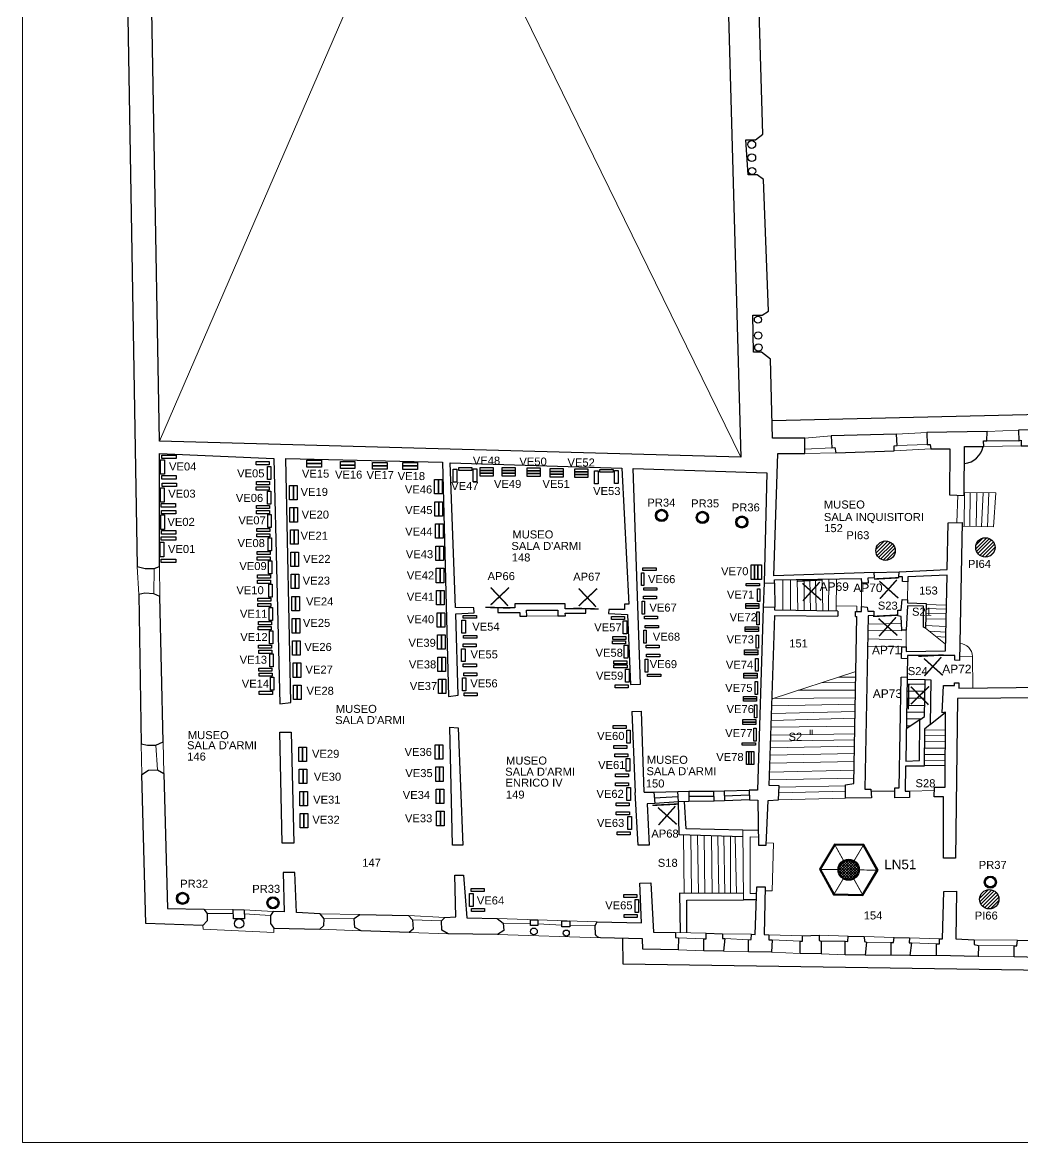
# Model space of a CAD drawing. Header units: millimetres. Extents: x 195 to 76808, y -2861 to 4318.
# Drawn here: x 53215 to 55089, y 109 to 2209 of the extents above; entities that cross this region are included whole.
import ezdxf
from ezdxf.enums import TextEntityAlignment as Align

# ---------------------------------------------------------------- set-up
doc = ezdxf.new("R2010")
doc.units = ezdxf.units.MM
for name, color, linetype, lineweight in [('_sottile', 253, 'Continuous', 5), ('LAMPADINE', 30, 'Continuous', 30), ('muri', 7, 'Continuous', 9), ('num.vani', 66, 'Continuous', 9)]:
    doc.layers.add(name, color=color, linetype=linetype, lineweight=lineweight)
doc.styles.add('ducale_200', font='ARIAL.TTF', dxfattribs={"height": 1})
doc.styles.get("Standard").update_dxf_attribs({"font": 'ARIAL.TTF'})

# ---------------------------------------------------------------- blocks, each defined once
blk = doc.blocks.new('re')
at = {"const_width": 0.3}
for points in [[(51.55, 419.05), (51.66, 413.81)], [(55.72, 418.12), (52.08, 414.34)], [(52.09, 417.95), (55.87, 414.31)]]:
    blk.add_lwpolyline(points, dxfattribs=at)
blk = doc.blocks.new('FB')
h = blk.add_hatch(color=256)
edge = h.paths.add_edge_path(flags=16)
edge.add_arc((323.34, 430.98), 1.01, 0, 360)
edge = h.paths.add_edge_path()
edge.add_arc((323.34, 430.98), 1.27, 0, 360)
for radius in [1.27, 1.01]:
    blk.add_circle((323.34, 430.98), radius)
blk = doc.blocks.new('PIANTANA')
at = {"lineweight": 0}
h = blk.add_hatch(dxfattribs=at)
h.set_pattern_fill('ANSI31', color=256, scale=600, style=0)
h.set_pattern_definition([(45, (37136.21, 23067.97), (-53.03301, 53.03301), [])])
edge = h.paths.add_edge_path()
edge.add_arc((14258, -2729), 291, 0, 360)
blk.add_circle((14258, -2729), 291)

msp = doc.modelspace()

# ---------------------------------------------------------------- hatches: boundary and pattern name
at = {"layer": 'LAMPADINE'}
h = msp.add_hatch(color=256, dxfattribs=at)
h.paths.add_polyline_path([(54789.3, 574.1), (54816.4, 619.5), (54790.7, 665.7), (54737.8, 666.5), (54710.6, 621.1), (54736.4, 574.9)], flags=16)
h.paths.add_polyline_path([(54790.3, 572.3), (54818.5, 619.5), (54791.8, 667.5), (54736.8, 668.3), (54708.6, 621.1), (54735.3, 573.1)])
at = {"layer": 'LAMPADINE', "linetype": 'Continuous'}
h = msp.add_hatch(color=256, dxfattribs=at)
h.paths.add_polyline_path([(54743.8, 620.3, 1), (54783.3, 620.3, 1)])
h.paths.add_polyline_path([(54781.5, 620.3, -1), (54745.6, 620.3, -1)], flags=16)
h = msp.add_hatch(dxfattribs=at)
h.set_pattern_fill('ANSI37', color=256, scale=29.043565, style=0)
h.set_pattern_definition([(45, (52110.8013, -1788.6948), (-2.5671127, 2.5671127), []), (135, (52110.8013, -1788.6948), (-2.5671127, -2.5671127), [])])
edge = h.paths.add_edge_path()
edge.add_arc((54763.5, 620.3), 17.9, 0, 360)

# ---------------------------------------------------------------- linework, layer by layer
at = {"layer": '_sottile'}
for p, q in [((54739.8, 1105.1), (54740.9, 1165.8)), ((54778.7, 1114.3), (54740, 1115)), ((54778.7, 1104.4), (54778.7, 1114.3)), ((54566.4, 564), (54565.1, 694.6))]:
    msp.add_line(p, q, dxfattribs=at)
for points in [[(54494.9, 3788.3), (53472, 1423.9)], [(54561.7, 1393.5), (53399.2, 3770.1)], [(54681.6, 1429.2), (54730.9, 1433.7)], [(54853.1, 1436.8), (54910, 1439.8)], [(55023.1, 1442.1), (55081.5, 1444.4)], [(54731.7, 1411), (54681.6, 1408.5)], [(54848.5, 1405.7), (54917.6, 1409.5)], [(54910.7, 1417.8), (54854.6, 1415.5)], [(55017, 1414), (55086.8, 1414.8)], [(55082.2, 1424.6), (55022.3, 1424.6)], [(54681.6, 1400.4), (54739.3, 1401.9)], [(54975.9, 1264.6), (55035.2, 1263), (55039, 1326.7), (54979.8, 1327.5)], [(54979.8, 1264.5), (54980.6, 1327.5)], [(54990.4, 1264.2), (54991.2, 1327.4)], [(55002.5, 1263.9), (55003.4, 1327.2)], [(55012.3, 1263.6), (55015.6, 1327.1)], [(55023.7, 1263.3), (55026.2, 1326.9)], [(54966, 1271.1), (54967.8, 1322.5)], [(53433.3, 1136.3), (53430.4, 1188.6)], [(53461.4, 1137.8), (53462.1, 1184.9)], [(53472.8, 1132.5), (53472, 1188.6)], [(54639.9, 1106.5), (54639.9, 1163.9)], [(54654.3, 1106.3), (54654.3, 1164.2)], [(54668, 1106.1), (54667.1, 1164.4)], [(54680.1, 1106), (54680.1, 1164.6)], [(54692.3, 1105.8), (54690.5, 1164.8)], [(54702.9, 1105.6), (54701.1, 1165)], [(54715, 1105.5), (54714.1, 1165.3)], [(54725.6, 1105.3), (54726.4, 1165.5)], [(54787.8, 1158.3), (54787.8, 1113.5)], [(54874.3, 1159.8), (54873.6, 1126.4)], [(54946.7, 1116.5), (54908.4, 1117.4)], [(54160.3, 1095.7), (54218.3, 1096.1)], [(54946.4, 1100.6), (54908.2, 1101.4)], [(54946.6, 1108.9), (54908.3, 1109.8)], [(54862.6, 1081.7), (54799.7, 1080.9)], [(54945.2, 1043.4), (54907.7, 1073.3)], [(54945.9, 1076.2), (54907.8, 1077.9)], [(54946.2, 1090), (54908, 1090.8)], [(54862.9, 1051.3), (54799.2, 1052.9)], [(54862.9, 1068), (54799.5, 1068.8)], [(54871.3, 1069.5), (54871.3, 1038.4)], [(54945.6, 1065.6), (54914.8, 1067.5)], [(54945.4, 1056.4), (54927.1, 1057.7)], [(54862.9, 1038.4), (54798.9, 1039.2)], [(54995.7, 1020.2), (54971.6, 1020.6)], [(54995.7, 1020.2), (54996.4, 961.3)], [(54776.9, 992), (54620.2, 940.8)], [(54776.5, 971.7), (54712, 970.8)], [(54776.7, 981.5), (54744.7, 981.5)], [(54872.6, 968.2), (54906.5, 968.2)], [(54872.7, 976.9), (54906.6, 976.7)], [(54776.3, 957.2), (54668.7, 956.7)], [(54872.4, 954.9), (54906.2, 954.9)], [(54775.9, 930.7), (54619.8, 927.5)], [(54776.1, 942.8), (54620.2, 941.2)], [(54872, 928.4), (54905.8, 928.4)], [(54872.2, 942), (54906, 942)], [(54775.4, 904.2), (54618.9, 900.2)], [(54775.6, 917.1), (54619.3, 913.1)], [(54871.8, 915.9), (54905.6, 915.9)], [(54775.2, 889.7), (54618.5, 887.3)], [(54871.5, 890.4), (54880.2, 890.4)], [(54871.7, 903), (54898.8, 903)], [(54905.4, 882.5), (54944.7, 882.1)], [(54774.8, 863.9), (54617.6, 861.5)], [(54774.9, 875.3), (54618, 872.9)], [(54905.3, 860.8), (54944.6, 861.2)], [(54905.4, 872.6), (54944.7, 872.2)], [(53437.9, 856.3), (53438.7, 798.6)], [(53465.2, 854), (53468.2, 807.7)], [(53480.4, 800.9), (53478.9, 860.1)], [(54774.6, 851.8), (54617.2, 848.6)], [(54905.2, 848.3), (54944.5, 848.3)], [(54774.1, 823), (54616.2, 819.8)], [(54774.3, 838.1), (54616.7, 835)], [(54905.1, 825.6), (54944.4, 825.1)], [(54905.2, 836.2), (54944.5, 836.2)], [(54773.8, 807.1), (54615.6, 803.1)], [(54905.1, 815.7), (54944.4, 815.7)], [(54773.6, 791.9), (54615.2, 788.7)], [(54757.5, 777.5), (54633, 775)], [(54757.5, 767.6), (54632.6, 764.4)], [(54877.7, 767.9), (54924.1, 768.8)], [(54757.5, 754.6), (54632.3, 751.6)], [(54453.9, 685.3), (54455.5, 576.2)], [(54467.6, 684.9), (54469.2, 576.2)], [(54480.5, 684.5), (54482.1, 576.1)], [(54492.6, 684.2), (54494.2, 576)], [(54506.3, 683.8), (54507.9, 575.9)], [(54518.4, 683.4), (54520, 575.9)], [(54529.8, 683.1), (54531.4, 575.8)], [(54542, 682.8), (54542, 575.7)], [(54551, 682.5), (54553.4, 575.7)], [(54594.2, 681.4), (54579.1, 681.8), (54579.1, 575.5), (54590.9, 575.5)], [(54608.9, 671), (54622.4, 670.4), (54620.1, 580.8), (54607, 580.7)], [(53554.8, 546.7), (53610.1, 545.9)], [(53561.6, 538.3), (53610.5, 538.5)], [(53685.3, 542.1), (53630.6, 545.2)], [(53631, 537.8), (53680, 534.5)], [(53773.3, 537.6), (53847.7, 536.1)], [(53837, 529.2), (53780.9, 528.5)], [(53938.7, 534.5), (54007, 530.8)], [(53946.3, 526.2), (54000.2, 524.7)], [(54104.9, 529.2), (54292.3, 522.4)], [(53553.2, 515.6), (53554, 508.7), (53686.4, 502.9), (53686, 511)], [(53772.5, 508.8), (53849.9, 505.7)], [(54116.1, 520.3), (54167.1, 519.6)], [(54180.8, 518.9), (54226.3, 516.7)], [(54240.7, 516.3), (54288.5, 515.6)], [(53940.2, 502.7), (54013.1, 500.4)], [(54105.6, 498.9), (54298.4, 492.8)], [(54438.8, 502.7), (54496.4, 501.2)], [(54491.9, 490.5), (54444.8, 492.8)], [(54526.8, 500.4), (54581.4, 499.6)], [(54576.1, 489), (54531.3, 491.3)], [(54614.1, 498.1), (54677, 496.6)], [(54620.1, 489), (54672.5, 486.7)], [(54708.1, 497.4), (54762.8, 495.9)], [(54756.7, 486.7), (54711.9, 486.7)], [(54792.4, 495.1), (54848.5, 493.6)], [(54843.2, 483.7), (54796.9, 484.5)], [(54877.4, 492.9), (54933.5, 490.5)], [(54998.8, 489), (55080, 488.3)], [(54444.1, 470.1), (54491.9, 468.5)], [(54529.1, 467.8), (54576.1, 466.3)], [(54618.6, 465.5), (54672.5, 463.2)], [(54711.9, 462.5), (54756.7, 460.9)], [(54928.2, 481.4), (54881.2, 483)], [(55073.9, 477.6), (55007.1, 478.4)], [(54794.6, 460.2), (54843.2, 460.2)], [(54878.1, 459.4), (54928.2, 459.4)], [(55006.4, 457.9), (55073.9, 457.2)]]:
    msp.add_lwpolyline(points, dxfattribs=at)
msp.add_arc((54970.3, 1019), 25.5, 2.6758, 86.1095, dxfattribs=at)
at = {"layer": 'LAMPADINE'}
for points in [[(53473.9, 1388.8), (53481.1, 1388.8), (53481.1, 1361.8), (53473.9, 1361.8)], [(53476.3, 1397.7), (53503.5, 1397.7), (53503.5, 1391.3), (53476.3, 1391.3)], [(53748.3, 1388), (53775.5, 1388), (53775.5, 1381.6), (53748.3, 1381.6)], [(53652.9, 1385.4), (53677.3, 1385.4), (53677.3, 1379.4), (53652.9, 1379.4)], [(53680.4, 1352), (53674.2, 1352), (53674.2, 1376.4), (53680.4, 1376.4)], [(53748.3, 1381.6), (53775.5, 1381.6), (53775.5, 1375.2), (53748.3, 1375.2)], [(53811.1, 1385.4), (53838.3, 1385.4), (53838.3, 1379), (53811.1, 1379)], [(53811.1, 1379), (53838.3, 1379), (53838.3, 1372.6), (53811.1, 1372.6)], [(53871.4, 1383.7), (53898.6, 1383.7), (53898.6, 1377.3), (53871.4, 1377.3)], [(53871.4, 1377.3), (53898.6, 1377.3), (53898.6, 1371), (53871.4, 1371)], [(53928.1, 1383.6), (53955.3, 1383.6), (53955.3, 1377.3), (53928.1, 1377.3)], [(53928.1, 1377.3), (53955.3, 1377.3), (53955.3, 1370.9), (53928.1, 1370.9)], [(54022.6, 1371.3), (54029.4, 1371.3), (54029.4, 1347.1), (54022.6, 1347.1)], [(54032.7, 1374.1), (54057.2, 1374.1), (54057.2, 1368.7), (54032.7, 1368.7)], [(54060.1, 1371.8), (54066.9, 1371.8), (54066.9, 1347.6), (54060.1, 1347.6)], [(54072.8, 1374.3), (54097.4, 1374.3), (54097.4, 1368.9), (54072.8, 1368.9)], [(54072.8, 1368.9), (54097.4, 1368.9), (54097.4, 1363.5), (54072.8, 1363.5)], [(54114.3, 1374.3), (54138.8, 1374.3), (54138.8, 1368.9), (54114.3, 1368.9)], [(54114.3, 1368.9), (54138.8, 1368.9), (54138.8, 1363.5), (54114.3, 1363.5)], [(54160.8, 1373.8), (54185.4, 1373.8), (54185.4, 1368.4), (54160.8, 1368.4)], [(54160.8, 1368.4), (54185.4, 1368.4), (54185.4, 1363), (54160.8, 1363)], [(54204.2, 1372.5), (54228.7, 1372.5), (54228.7, 1367.1), (54204.2, 1367.1)], [(54204.2, 1367.1), (54228.7, 1367.1), (54228.7, 1361.7), (54204.2, 1361.7)], [(54250.1, 1371.9), (54274.7, 1371.9), (54274.7, 1366.5), (54250.1, 1366.5)], [(54250.1, 1366.5), (54274.7, 1366.5), (54274.7, 1361.1), (54250.1, 1361.1)], [(54287.3, 1368.2), (54294.1, 1368.2), (54294.1, 1343.9), (54287.3, 1343.9)], [(54297.4, 1370.9), (54321.9, 1370.9), (54321.9, 1365.5), (54297.4, 1365.5)], [(54324.8, 1368.7), (54331.6, 1368.7), (54331.6, 1344.5), (54324.8, 1344.5)], [(53476.2, 1359.1), (53503.4, 1359.1), (53503.4, 1352.7), (53476.2, 1352.7)], [(53476.8, 1345.3), (53504, 1345.3), (53504, 1338.9), (53476.8, 1338.9)], [(53653.5, 1347.9), (53678, 1347.9), (53678, 1341.9), (53653.5, 1341.9)], [(53987.5, 1351.8), (53994.6, 1351.8), (53994.6, 1324.8), (53987.5, 1324.8)], [(53994.6, 1351.8), (54001.8, 1351.8), (54001.8, 1324.8), (53994.6, 1324.8)], [(54072.8, 1363.5), (54097.4, 1363.5), (54097.4, 1358.1), (54072.8, 1358.1)], [(54114.3, 1363.5), (54138.8, 1363.5), (54138.8, 1358.1), (54114.3, 1358.1)], [(54160.8, 1363), (54185.4, 1363), (54185.4, 1357.6), (54160.8, 1357.6)], [(54204.2, 1361.7), (54228.7, 1361.7), (54228.7, 1356.2), (54204.2, 1356.2)], [(54250.1, 1361.1), (54274.7, 1361.1), (54274.7, 1355.7), (54250.1, 1355.7)], [(53473.9, 1336.5), (53481, 1336.5), (53481, 1309.5), (53473.9, 1309.5)], [(53653, 1338), (53677.5, 1338), (53677.5, 1332), (53653, 1332)], [(53680.4, 1305.5), (53674.2, 1305.5), (53674.2, 1329.9), (53680.4, 1329.9)], [(53715.7, 1340.7), (53722.9, 1340.7), (53722.9, 1313.7), (53715.7, 1313.7)], [(53722.9, 1340.7), (53730, 1340.7), (53730, 1313.7), (53722.9, 1313.7)], [(53475.1, 1306.7), (53502.3, 1306.7), (53502.3, 1300.3), (53475.1, 1300.3)], [(53653.5, 1303.3), (53678, 1303.3), (53678, 1297.3), (53653.5, 1297.3)], [(53988.3, 1310.2), (53995.4, 1310.2), (53995.4, 1283.2), (53988.3, 1283.2)], [(53995.4, 1310.2), (54002.6, 1310.2), (54002.6, 1283.2), (53995.4, 1283.2)], [(53474.6, 1285.4), (53481.7, 1285.4), (53481.7, 1258.4), (53474.6, 1258.4)], [(53475.7, 1294), (53502.9, 1294), (53502.9, 1287.7), (53475.7, 1287.7)], [(53653.9, 1293.8), (53678.3, 1293.8), (53678.3, 1287.8), (53653.9, 1287.8)], [(53681.1, 1261.9), (53674.9, 1261.9), (53674.9, 1286.3), (53681.1, 1286.3)], [(53716.5, 1299.1), (53723.7, 1299.1), (53723.7, 1272.1), (53716.5, 1272.1)], [(53723.7, 1299.1), (53730.9, 1299.1), (53730.9, 1272.1), (53723.7, 1272.1)], [(53654.6, 1260.1), (53679, 1260.1), (53679, 1254.1), (53654.6, 1254.1)], [(53989.1, 1268.6), (53996.2, 1268.6), (53996.2, 1241.6), (53989.1, 1241.6)], [(53996.2, 1268.6), (54003.4, 1268.6), (54003.4, 1241.6), (53996.2, 1241.6)], [(53475.4, 1244.5), (53502.6, 1244.5), (53502.6, 1238.1), (53475.4, 1238.1)], [(53475.7, 1256), (53502.9, 1256), (53502.9, 1249.6), (53475.7, 1249.6)], [(53654.3, 1250.3), (53678.7, 1250.3), (53678.7, 1244.3), (53654.3, 1244.3)], [(53681.8, 1218.4), (53675.6, 1218.4), (53675.6, 1242.7), (53681.8, 1242.7)], [(53717.4, 1257.5), (53724.5, 1257.5), (53724.5, 1230.5), (53717.4, 1230.5)], [(53724.5, 1257.5), (53731.7, 1257.5), (53731.7, 1230.5), (53724.5, 1230.5)], [(53473.1, 1234.2), (53480.3, 1234.2), (53480.3, 1207.2), (53473.1, 1207.2)], [(53989.9, 1227), (53997, 1227), (53997, 1200), (53989.9, 1200)], [(53997, 1227), (54004.2, 1227), (54004.2, 1200), (53997, 1200)], [(53475.2, 1202.7), (53502.4, 1202.7), (53502.4, 1196.3), (53475.2, 1196.3)], [(53654.8, 1206.7), (53679.2, 1206.7), (53679.2, 1200.7), (53654.8, 1200.7)], [(53655.3, 1217), (53679.7, 1217), (53679.7, 1211), (53655.3, 1211)], [(53682.5, 1174.8), (53676.3, 1174.8), (53676.3, 1199.2), (53682.5, 1199.2)], [(53718.2, 1215.9), (53725.4, 1215.9), (53725.4, 1188.9), (53718.2, 1188.9)], [(53725.4, 1215.9), (53732.5, 1215.9), (53732.5, 1188.9), (53725.4, 1188.9)], [(53990.6, 1185.4), (53997.8, 1185.4), (53997.8, 1158.4), (53990.6, 1158.4)], [(53997.8, 1185.4), (54005, 1185.4), (54005, 1158.4), (53997.8, 1158.4)], [(54375.3, 1177), (54379.8, 1177), (54379.8, 1152.9), (54375.3, 1152.9)], [(54377.8, 1186.3), (54402.5, 1186.3), (54402.5, 1181.6), (54377.8, 1181.6)], [(54580.6, 1191.7), (54587.1, 1191.7), (54587.1, 1164.5), (54580.6, 1164.5)], [(54587.1, 1191.7), (54593.5, 1191.7), (54593.5, 1164.5), (54587.1, 1164.5)], [(54593.5, 1191.7), (54599.9, 1191.7), (54599.9, 1164.5), (54593.5, 1164.5)], [(53655.8, 1172.9), (53680.2, 1172.9), (53680.2, 1166.9), (53655.8, 1166.9)], [(53655.8, 1163.1), (53680.2, 1163.1), (53680.2, 1157.1), (53655.8, 1157.1)], [(53683.2, 1131.2), (53677, 1131.2), (53677, 1155.6), (53683.2, 1155.6)], [(53719, 1174.3), (53726.2, 1174.3), (53726.2, 1147.3), (53719, 1147.3)], [(53726.2, 1174.3), (53733.3, 1174.3), (53733.3, 1147.3), (53726.2, 1147.3)], [(54571.6, 1157), (54596.3, 1157), (54596.3, 1152.4), (54571.6, 1152.4)], [(53991.4, 1143.8), (53998.6, 1143.8), (53998.6, 1116.8), (53991.4, 1116.8)], [(53998.6, 1143.8), (54005.8, 1143.8), (54005.8, 1116.8), (53998.6, 1116.8)], [(54379.5, 1148.8), (54404.2, 1148.8), (54404.2, 1144.2), (54379.5, 1144.2)], [(54592.6, 1147.2), (54597.1, 1147.2), (54597.1, 1123), (54592.6, 1123)], [(53656.2, 1119.6), (53680.6, 1119.6), (53680.6, 1113.6), (53656.2, 1113.6)], [(53656.3, 1129.7), (53680.7, 1129.7), (53680.7, 1123.7), (53656.3, 1123.7)], [(53719.9, 1132.7), (53727, 1132.7), (53727, 1105.7), (53719.9, 1105.7)], [(53727, 1132.7), (53734.2, 1132.7), (53734.2, 1105.7), (53727, 1105.7)], [(54376.5, 1123.8), (54381, 1123.8), (54381, 1099.6), (54376.5, 1099.6)], [(54379, 1133), (54403.7, 1133), (54403.7, 1128.4), (54379, 1128.4)], [(54570.7, 1119.5), (54595.4, 1119.5), (54595.4, 1114.9), (54570.7, 1114.9)], [(54570.7, 1114.9), (54595.4, 1114.9), (54595.4, 1110.3), (54570.7, 1110.3)], [(53683.9, 1087.7), (53677.7, 1087.7), (53677.7, 1112), (53683.9, 1112)], [(53992.2, 1102.2), (53999.4, 1102.2), (53999.4, 1075.2), (53992.2, 1075.2)], [(53999.4, 1102.2), (54006.6, 1102.2), (54006.6, 1075.2), (53999.4, 1075.2)], [(54041.4, 1097.1), (54066, 1097.1), (54066, 1091.7), (54041.4, 1091.7)], [(54319, 1094.8), (54343.5, 1094.8), (54343.5, 1089.4), (54319, 1089.4)], [(54380.7, 1095.6), (54405.4, 1095.6), (54405.4, 1090.9), (54380.7, 1090.9)], [(54591.4, 1103.6), (54595.9, 1103.6), (54595.9, 1079.4), (54591.4, 1079.4)], [(53657.2, 1076.2), (53681.6, 1076.2), (53681.6, 1070.2), (53657.2, 1070.2)], [(53657.3, 1085.6), (53681.7, 1085.6), (53681.7, 1079.6), (53657.3, 1079.6)], [(53720.7, 1091.1), (53727.8, 1091.1), (53727.8, 1064.1), (53720.7, 1064.1)], [(53727.8, 1091.1), (53735, 1091.1), (53735, 1064.1), (53727.8, 1064.1)], [(54038.7, 1088), (54045.5, 1088), (54045.5, 1063.7), (54038.7, 1063.7)], [(54340.7, 1086.8), (54347.5, 1086.8), (54347.5, 1062.6), (54340.7, 1062.6)], [(54382.2, 1078.5), (54406.9, 1078.5), (54406.9, 1073.9), (54382.2, 1073.9)], [(54569.6, 1076), (54594.3, 1076), (54594.3, 1071.4), (54569.6, 1071.4)], [(54569.6, 1071.4), (54594.3, 1071.4), (54594.3, 1066.7), (54569.6, 1066.7)], [(53684.6, 1044.1), (53678.4, 1044.1), (53678.4, 1068.5), (53684.6, 1068.5)], [(53993, 1060.6), (54000.2, 1060.6), (54000.2, 1033.6), (53993, 1033.6)], [(54000.2, 1060.6), (54007.3, 1060.6), (54007.3, 1033.6), (54000.2, 1033.6)], [(54042, 1059.6), (54066.5, 1059.6), (54066.5, 1054.2), (54042, 1054.2)], [(54321.3, 1057.4), (54345.8, 1057.4), (54345.8, 1052), (54321.3, 1052)], [(54379.7, 1069.3), (54384.2, 1069.3), (54384.2, 1045.2), (54379.7, 1045.2)], [(54590.3, 1060), (54594.8, 1060), (54594.8, 1035.9), (54590.3, 1035.9)], [(53657.7, 1041.6), (53682.1, 1041.6), (53682.1, 1035.6), (53657.7, 1035.6)], [(53658, 1032), (53682.4, 1032), (53682.4, 1026), (53658, 1026)], [(53721.5, 1049.5), (53728.7, 1049.5), (53728.7, 1022.5), (53721.5, 1022.5)], [(53728.7, 1049.5), (53735.8, 1049.5), (53735.8, 1022.5), (53728.7, 1022.5)], [(54038.2, 1034.7), (54044.9, 1034.7), (54044.9, 1010.5), (54038.2, 1010.5)], [(54040.9, 1043.8), (54065.5, 1043.8), (54065.5, 1038.4), (54040.9, 1038.4)], [(54320.9, 1049.3), (54345.5, 1049.3), (54345.5, 1043.9), (54320.9, 1043.9)], [(54342.6, 1041.3), (54349.4, 1041.3), (54349.4, 1017.1), (54342.6, 1017.1)], [(54383.9, 1041.1), (54408.6, 1041.1), (54408.6, 1036.5), (54383.9, 1036.5)], [(54568.5, 1032.4), (54593.2, 1032.4), (54593.2, 1027.8), (54568.5, 1027.8)], [(53685.3, 1000.5), (53679.1, 1000.5), (53679.1, 1024.9), (53685.3, 1024.9)], [(53993.8, 1019), (54001, 1019), (54001, 992), (53993.8, 992)], [(54001, 1019), (54008.1, 1019), (54008.1, 992), (54001, 992)], [(54323.2, 1011.9), (54347.8, 1011.9), (54347.8, 1006.5), (54323.2, 1006.5)], [(54382.4, 1015.1), (54386.9, 1015.1), (54386.9, 991), (54382.4, 991)], [(54384.9, 1024.3), (54409.6, 1024.3), (54409.6, 1019.7), (54384.9, 1019.7)], [(54568.5, 1027.8), (54593.2, 1027.8), (54593.2, 1023.2), (54568.5, 1023.2)], [(54589.2, 1016.5), (54593.7, 1016.5), (54593.7, 992.3), (54589.2, 992.3)], [(53658.3, 998.5), (53682.7, 998.5), (53682.7, 992.5), (53658.3, 992.5)], [(53658.5, 988.9), (53682.9, 988.9), (53682.9, 982.9), (53658.5, 982.9)], [(53722.3, 1007.9), (53729.5, 1007.9), (53729.5, 980.9), (53722.3, 980.9)], [(53729.5, 1007.9), (53736.7, 1007.9), (53736.7, 980.9), (53729.5, 980.9)], [(54041.4, 1006.3), (54066, 1006.3), (54066, 1000.9), (54041.4, 1000.9)], [(54042.4, 989.3), (54066.9, 989.3), (54066.9, 983.9), (54042.4, 983.9)], [(54323.7, 1004.2), (54348.2, 1004.2), (54348.2, 998.8), (54323.7, 998.8)], [(54345.4, 996.2), (54352.2, 996.2), (54352.2, 972), (54345.4, 972)], [(54567.3, 988.9), (54592.1, 988.9), (54592.1, 984.2), (54567.3, 984.2)], [(53686, 957), (53679.8, 957), (53679.8, 981.3), (53686, 981.3)], [(53723.2, 966.3), (53730.3, 966.3), (53730.3, 939.3), (53723.2, 939.3)], [(53730.3, 966.3), (53737.5, 966.3), (53737.5, 939.3), (53730.3, 939.3)], [(53994.6, 977.4), (54001.8, 977.4), (54001.8, 950.4), (53994.6, 950.4)], [(54001.8, 977.4), (54008.9, 977.4), (54008.9, 950.4), (54001.8, 950.4)], [(54039.6, 980.2), (54046.4, 980.2), (54046.4, 956), (54039.6, 956)], [(54326, 966.8), (54350.6, 966.8), (54350.6, 961.4), (54326, 961.4)], [(54386.6, 986.9), (54411.3, 986.9), (54411.3, 982.3), (54386.6, 982.3)], [(54567.3, 984.2), (54592.1, 984.2), (54592.1, 979.6), (54567.3, 979.6)], [(54588.1, 972.9), (54592.6, 972.9), (54592.6, 948.8), (54588.1, 948.8)], [(53659.1, 954.8), (53683.5, 954.8), (53683.5, 948.8), (53659.1, 948.8)], [(54042.9, 951.8), (54067.5, 951.8), (54067.5, 946.4), (54042.9, 946.4)], [(54566.2, 945.3), (54590.9, 945.3), (54590.9, 940.7), (54566.2, 940.7)], [(54566.2, 940.7), (54590.9, 940.7), (54590.9, 936.1), (54566.2, 936.1)], [(54586.9, 929.4), (54591.4, 929.4), (54591.4, 905.2), (54586.9, 905.2)], [(54321.9, 890.8), (54346.5, 890.8), (54346.5, 885.4), (54321.9, 885.4)], [(54347.5, 882.1), (54354.3, 882.1), (54354.3, 857.9), (54347.5, 857.9)], [(54565.1, 901.8), (54589.8, 901.8), (54589.8, 897.1), (54565.1, 897.1)], [(54565.1, 897.1), (54589.8, 897.1), (54589.8, 892.5), (54565.1, 892.5)], [(54585.8, 885.8), (54590.3, 885.8), (54590.3, 861.6), (54585.8, 861.6)], [(53733.2, 850.4), (53740.3, 850.4), (53740.3, 823.4), (53733.2, 823.4)], [(53740.3, 850.4), (53747.5, 850.4), (53747.5, 823.4), (53740.3, 823.4)], [(53988.8, 854.6), (53995.9, 854.6), (53995.9, 827.6), (53988.8, 827.6)], [(53995.9, 854.6), (54003.1, 854.6), (54003.1, 827.6), (53995.9, 827.6)], [(54323.3, 853.3), (54347.8, 853.3), (54347.8, 847.9), (54323.3, 847.9)], [(54564, 858.2), (54588.7, 858.2), (54588.7, 853.6), (54564, 853.6)], [(54572.1, 842), (54576.6, 842), (54576.6, 817.8), (54572.1, 817.8)], [(54576.6, 841.9), (54581.1, 841.9), (54581.1, 817.7), (54576.6, 817.7)], [(54581.2, 842.1), (54585.7, 842.1), (54585.7, 817.9), (54581.2, 817.9)], [(54325.1, 837.6), (54349.6, 837.6), (54349.6, 832.2), (54325.1, 832.2)], [(54346.6, 829), (54353.4, 829), (54353.4, 804.8), (54346.6, 804.8)], [(53734, 808.8), (53741.2, 808.8), (53741.2, 781.8), (53734, 781.8)], [(53741.2, 808.8), (53748.3, 808.8), (53748.3, 781.8), (53741.2, 781.8)], [(53989.6, 813), (53996.8, 813), (53996.8, 786), (53989.6, 786)], [(53996.8, 813), (54003.9, 813), (54003.9, 786), (53996.8, 786)], [(54326.5, 800.1), (54351, 800.1), (54351, 794.7), (54326.5, 794.7)], [(54326.4, 783.1), (54350.9, 783.1), (54350.9, 777.7), (54326.4, 777.7)], [(53734.8, 767.2), (53742, 767.2), (53742, 740.2), (53734.8, 740.2)], [(53742, 767.2), (53749.2, 767.2), (53749.2, 740.2), (53742, 740.2)], [(53990.4, 771.5), (53997.6, 771.5), (53997.6, 744.5), (53990.4, 744.5)], [(53997.6, 771.5), (54004.7, 771.5), (54004.7, 744.5), (53997.6, 744.5)], [(54347.9, 774.5), (54354.7, 774.5), (54354.7, 750.3), (54347.9, 750.3)], [(54327.7, 745.6), (54352.3, 745.6), (54352.3, 740.2), (54327.7, 740.2)], [(53735.7, 725.6), (53742.8, 725.6), (53742.8, 698.6), (53735.7, 698.6)], [(53742.8, 725.6), (53750, 725.6), (53750, 698.6), (53742.8, 698.6)], [(53991.2, 729.9), (53998.4, 729.9), (53998.4, 702.9), (53991.2, 702.9)], [(53998.4, 729.9), (54005.6, 729.9), (54005.6, 702.9), (53998.4, 702.9)], [(54328.1, 728.8), (54352.7, 728.8), (54352.7, 723.4), (54328.1, 723.4)], [(54349.6, 720.2), (54356.4, 720.2), (54356.4, 696), (54349.6, 696)], [(54329.5, 691.4), (54354, 691.4), (54354, 686), (54329.5, 686)], [(54790.3, 572.3), (54818.5, 619.5), (54791.8, 667.5), (54736.8, 668.3), (54708.6, 621.1), (54735.3, 573.1)], [(54789.3, 574.1), (54816.4, 619.5), (54790.7, 665.7), (54737.8, 666.5), (54710.6, 621.1), (54736.4, 574.9)], [(54053.2, 575.9), (54060, 575.9), (54060, 551.7), (54053.2, 551.7)], [(54055.9, 585), (54080.5, 585), (54080.5, 579.6), (54055.9, 579.6)], [(54341.9, 573.6), (54366.5, 573.6), (54366.5, 568.2), (54341.9, 568.2)], [(54056.5, 547.6), (54081, 547.6), (54081, 542.2), (54056.5, 542.2)], [(54363.3, 564.7), (54369.5, 564.7), (54369.5, 540.3), (54363.3, 540.3)], [(54342.6, 536.2), (54367.2, 536.2), (54367.2, 530.8), (54342.6, 530.8)]]:
    msp.add_lwpolyline(points, close=True, dxfattribs=at)
at = {"layer": 'LAMPADINE', "const_width": 1.81}
for points in [[(54736.8, 668.3), (54753.9, 637.6)], [(54791.8, 667.5), (54773.7, 637.3)], [(54708.6, 621.1), (54743.8, 620.6)], [(54783.3, 620), (54818.5, 619.5)], [(54753.4, 603.3), (54735.3, 573.1)], [(54773.2, 603), (54790.3, 572.3)]]:
    msp.add_lwpolyline(points, dxfattribs=at)
at = {"layer": 'LAMPADINE', "linetype": 'Continuous'}
for radius in [19.8, 17.9]:
    msp.add_circle((54763.5, 620.3), radius, dxfattribs=at)
at = {"layer": 'muri', "linetype": 'ByBlock', "lineweight": 30}
for p, q in [((53408.3, 2490.8), (53430.3, 1188.6)), ((54602.7, 1999.1), (54595.1, 2252.5)), ((54589, 1988.4), (54602.7, 1999.1)), ((54575.4, 1923.2), (54570.8, 1988.4)), ((54570.8, 1988.4), (54589, 1988.4)), ((54592, 1923.2), (54575.4, 1923.2)), ((54604.2, 1914.1), (54592, 1923.2)), ((54613.3, 1667.5), (54604.2, 1914.1)), ((54585.2, 1590.8), (54583.7, 1659.9)), ((54583.7, 1659.9), (54601.2, 1659.9)), ((54601.2, 1659.9), (54613.3, 1667.5)), ((54600.4, 1590.8), (54585.2, 1590.8)), ((54617.1, 1577.2), (54600.4, 1590.8)), ((54620.9, 1429.2), (54617.1, 1577.2)), ((54681.6, 1429.2), (54620.9, 1429.2)), ((54681.6, 1400.4), (54681.6, 1429.2)), ((53472, 1400.4), (53686, 1391.2)), ((53472, 1188.6), (53472, 1400.4)), ((53686, 1391.2), (53697.4, 931.4)), ((53708.8, 1391.2), (54002.5, 1384.4)), ((53717.9, 933.7), (53708.8, 1391.2)), ((54623.2, 1171.2), (54630.7, 1400.4)), ((54630.7, 1400.4), (54681.6, 1400.4)), ((54002.5, 1384.4), (54013.8, 945.1)), ((54016.9, 1382.9), (54338.6, 1373)), ((54026.7, 1112), (54016.9, 1382.9)), ((54338.6, 1373), (54351.5, 1118.1)), ((54373.5, 968.2), (54359.9, 1372.3)), ((54359.9, 1372.3), (54610.3, 1364.7)), ((54610.3, 1364.7), (54604.9, 1158.3)), ((54947.9, 1183.3), (54950.2, 1270.6)), ((54950.2, 1270.6), (54976, 1271.4)), ((54976, 1271.4), (54971.5, 1012.6)), ((53430.3, 1188.6), (53445, 1185.2)), ((53445, 1185.2), (53462.1, 1184.9)), ((53462.1, 1184.9), (53472, 1188.6)), ((54811.3, 1177.3), (54623.2, 1171.2)), ((54812.1, 1168.2), (54811.3, 1177.3)), ((54857.6, 1169.7), (54858.4, 1178.8)), ((54858.4, 1178.8), (54947.9, 1183.3)), ((54604.9, 1158.3), (54624.7, 1157.5)), ((54624.7, 1163.6), (54787.1, 1166.6)), ((54624.7, 1157.5), (54624.7, 1163.6)), ((54787.1, 1166.6), (54787.8, 1158.3)), ((54787.8, 1158.3), (54800.7, 1158.3)), ((54800, 1167.4), (54812.1, 1168.2)), ((54800.7, 1158.3), (54800, 1167.4)), ((54864.4, 1169.7), (54857.6, 1169.7)), ((54864.5, 1160.6), (54864.4, 1169.7)), ((54874.3, 1159.8), (54864.5, 1160.6)), ((54947.9, 1172.7), (54874.1, 1169.7)), ((54874.1, 1169.7), (54874.3, 1159.8)), ((54944.9, 1030.8), (54947.9, 1172.7)), ((54351.5, 1118.1), (54343.2, 1118.1)), ((54343.2, 1118.1), (54343.2, 1108.2)), ((54061.2, 1111.3), (54026.7, 1112)), ((54027.5, 1099.9), (54061.6, 1102.1)), ((54032, 947.3), (54027.5, 1099.9)), ((54061.6, 1102.1), (54061.2, 1111.3)), ((54314.3, 1108.2), (54313.6, 1100.6)), ((54313.6, 1100.6), (54349.2, 1099.1)), ((54343.2, 1108.2), (54314.3, 1108.2)), ((54349.2, 1099.1), (54354.9, 967.5)), ((54603.4, 1112), (54592.8, 769.8)), ((54625.4, 1112.8), (54603.4, 1112)), ((54614.8, 778.1), (54625.4, 1096.8)), ((54625.4, 1106.7), (54625.4, 1112.8)), ((54743.5, 1105.1), (54625.4, 1106.7)), ((54625.4, 1096.8), (54743.4, 1095.5)), ((54743.5, 1105.1), (54743.4, 1095.5)), ((54776.1, 1095.1), (54778.6, 1095.1)), ((54862.5, 1016.5), (54862.9, 1038.4)), ((54862.9, 1038.4), (54871.3, 1038.4)), ((54862.9, 1038.4), (54862.9, 1038.4)), ((54871.3, 1038.4), (54871.4, 1029.3)), ((54871.4, 1029.3), (54944.9, 1030.8)), ((54873.5, 1021.7), (54870.5, 823.7)), ((54873.5, 1021.7), (54873.5, 1021.7)), ((54962.3, 1021.7), (54873.5, 1021.7)), ((54962.3, 1013.4), (54962.3, 1021.7)), ((54971.5, 1012.6), (54962.3, 1013.4)), ((54354.9, 967.5), (54373.5, 968.2)), ((54858, 773.6), (54861.9, 981.3)), ((54905.4, 907.9), (54906.6, 976.7)), ((54906.6, 976.7), (54917.6, 976.5)), ((54917.6, 976.5), (54916.4, 892.3)), ((54013.8, 945.1), (54032, 947.3)), ((53697.4, 931.4), (53717.9, 933.7)), ((54357.1, 917.1), (54375.6, 917.7)), ((54357.1, 917.1), (54363.6, 765.2)), ((54380.3, 765.6), (54375.2, 917.7)), ((54896.7, 901.4), (54905.4, 907.9)), ((54896.3, 824.8), (54896.7, 901.4)), ((54905.4, 883.6), (54905.1, 814.2)), ((54916.4, 892.3), (54905.4, 883.6)), ((54870.5, 823.7), (54896.3, 824.8)), ((54870.2, 814.6), (54869.4, 767.9)), ((54905.1, 814.2), (54870.2, 814.6)), ((54633, 777.4), (54614.8, 778.1)), ((54632.3, 751.6), (54633, 777.4)), ((54576.9, 769.8), (54577.6, 751.6)), ((54592.8, 769.8), (54576.9, 769.8)), ((54850, 773.6), (54858, 773.6)), ((54850, 755.4), (54850, 773.6)), ((54869.4, 767.9), (54877.7, 767.9)), ((54877.7, 767.9), (54877.7, 755.7)), ((54459.3, 696.9), (54456, 748.2)), ((54577.6, 751.6), (54593.6, 750.8)), ((54593.6, 750.8), (54594.3, 666.6)), ((54608.7, 666.6), (54612.5, 750.1)), ((54612.5, 750.1), (54632.3, 751.6)), ((54877.7, 755.7), (54850, 755.4)), ((54565.1, 694.6), (54459.3, 696.9)), ((54594.3, 666.6), (54608.7, 666.6)), ((54460, 563.4), (54566.4, 564)), ((54460, 502.1), (54460, 563.4))]:
    msp.add_line(p, q, dxfattribs=at)
at = {"layer": 'muri'}
for p, q in [((54873.4, 1016.5), (54862.5, 1016.5)), ((54872.9, 981.3), (54861.9, 981.3))]:
    msp.add_line(p, q, dxfattribs=at)
at = {"layer": 'muri', "linetype": 'Continuous', "ltscale": 0.1}
msp.add_lwpolyline([(53215.1, 4308.8), (59135.1, 4308.8), (59135.1, 108.8), (53215.1, 108.8)], close=True, dxfattribs=at)
at = {"layer": 'muri', "linetype": 'ByBlock', "lineweight": 30}
for points in [[(53472, 1423.9), (53450.8, 2616.7), (53399.2, 3770.1), (54494.9, 3788.3), (54561.7, 1393.5), (53472, 1423.9)], [(57988.5, 1533.1), (57946.2, 1533.1), (57946.2, 1524.9), (57226.8, 1528.1), (56499.2, 1512.9), (55707, 1487.7), (54620, 1461.7)], [(54853.1, 1436.8), (54730.9, 1433.7), (54731.7, 1411), (54737.7, 1411.7), (54739.3, 1401.9), (54848.5, 1405.7), (54848.5, 1414.8), (54854.6, 1415.5), (54853.1, 1436.8)], [(55023.1, 1442.1), (54910, 1439.8), (54910.7, 1417.8), (54916.1, 1417.8), (54917.6, 1409.5), (54953.2, 1409.5), (54952.5, 1323), (54979.8, 1322.2), (54980.6, 1414), (55017, 1414), (55016.2, 1424.6), (55022.3, 1424.6), (55023.1, 1442.1)], [(55239.3, 1448.2), (55081.5, 1444.4), (55082.2, 1424.6), (55086.8, 1425.4), (55086.8, 1414.8), (55112.6, 1414.8), (55113.3, 1433.7), (55208.2, 1435.3), (55209, 1420.8), (55234.8, 1420.8), (55234.8, 1429.2), (55239.3, 1429.2), (55239.3, 1448.2)], [(54811.3, 1177.3), (54858.4, 1178.8)], [(54604.9, 1158.3), (54603.4, 1112)], [(54624.7, 1157.5), (54625.4, 1112.8)], [(53433.3, 1136.3), (53437.9, 856.3), (53449.3, 854), (53465.2, 854), (53478.9, 860.1), (53472.8, 1132.5), (53461.4, 1137.8), (53444.7, 1138.6), (53433.3, 1136.3)], [(54232, 1101), (54271.1, 1101), (54271.1, 1109.7), (54232.4, 1109.7), (54232.4, 1118.5), (54137.9, 1118.5), (54137.9, 1111.6), (54106, 1111.6), (54106, 1102.5), (54147, 1102.5), (54147, 1095.7), (54160.3, 1095.7), (54159.9, 1106.7), (54218.3, 1106.7), (54218.3, 1096.1), (54232.7, 1096.1), (54232, 1101)], [(54776.1, 1095.1), (54776.2, 1104.4), (54787.4, 1104.6), (54787.8, 1113.5), (54798.4, 1112.8), (54799.2, 1105.2), (54810.6, 1105.2), (54810.6, 1096.8), (54800, 1096.1), (54793.9, 771.3), (54805.3, 771.3), (54806, 755.4)], [(54871.3, 1069.5), (54862.9, 1069.5), (54862.2, 1095.3), (54855.4, 1096.1), (54855.4, 1106.7), (54862.2, 1106.7), (54863.7, 1127.2), (54873.6, 1126.4), (54873.5, 1120.4), (54908.5, 1119.6), (54907.7, 1073.3), (54903.9, 1074.8), (54903.7, 1114.3), (54873.5, 1115), (54871.3, 1069.5)], [(54806, 755.4), (54757.5, 754.6), (54757.5, 779.6), (54773.4, 781.9), (54778.6, 1095.1)], [(54963.9, 642.3), (54941.1, 642.3), (54941.4, 756.7), (54923.6, 756.7), (54924.4, 775.1), (54944.1, 775.1), (54944.9, 915.5), (54938.8, 914.7), (54941.1, 965.6), (54961.6, 965.6), (54961.6, 970.9), (54969.9, 970.9), (54969.9, 961), (55239.3, 964), (55240.1, 944.3), (55218.1, 943.5), (55218.8, 885.9), (55226.7, 877.2), (55222.6, 871.5), (55212.8, 881.3), (55211.2, 943.5), (54967.7, 941.3), (54963.9, 642.3)], [(54916.4, 892.3), (54944.9, 915.5)], [(54040.4, 666.6), (54021.4, 666.6), (54016.1, 887.4), (54032, 886.6), (54040.4, 666.6)], [(54896.7, 901.4), (54871.4, 884.6)], [(53724, 670.4), (53702, 670.4), (53697.4, 878.3), (53718.7, 878.3), (53724, 670.4)], [(53553.2, 515.6), (53446.2, 519.4), (53438.7, 798.6), (53451.6, 807), (53468.2, 807.7), (53480.4, 800.9), (53487.2, 547.4), (53554.8, 546.7), (53561.6, 538.3), (53561.6, 524.7), (53553.2, 515.6)], [(54389.4, 666.6), (54369, 666.6), (54363.6, 765.2)], [(54380.3, 765.6), (54398.5, 766), (54400.1, 744.7), (54385.6, 744), (54389.4, 666.6)], [(54398.5, 766), (54443.5, 767.1)], [(54399.3, 755.4), (54444.2, 757.4)], [(54463.8, 767.5), (54463.8, 748.5), (54444.8, 747.8), (54443.5, 767.1), (54463.8, 767.5)], [(54463.8, 767.5), (54510.6, 767.7)], [(54463.8, 758), (54510.9, 758.3)], [(54530.1, 768.4), (54530.7, 749.5), (54511.2, 748.9), (54510.6, 767.7), (54530.1, 768.4)], [(54530.1, 768.4), (54576.9, 769.8)], [(54530.4, 758.9), (54577.2, 760.7)], [(54850, 767.6), (54805.5, 767.2)], [(54444.8, 747.8), (54400.1, 744.7)], [(54565.2, 682.1), (54445.6, 685.6), (54444.8, 748.8)], [(54511.2, 748.9), (54463.8, 748.5)], [(54577.6, 751.6), (54530.7, 749.5)], [(54594.1, 693.8), (54565.1, 694.6)], [(53725.5, 615), (53703.5, 615), (53705.8, 541.4), (53685.3, 542.1), (53680, 534.5), (53680, 519.4), (53686, 511), (53772.5, 508.8), (53780.1, 515.6), (53780.9, 528.5), (53773.3, 537.6), (53728.5, 539.9), (53725.5, 615)], [(54105.6, 498.9), (54013.1, 500.4), (54000.9, 507.2), (54000.2, 524.7), (54007, 530.8), (54027.5, 532.3), (54025.2, 610.4), (54041.9, 610.4), (54048, 530), (54104.9, 529.2), (54116.1, 520.3), (54117, 506.5), (54105.6, 498.9)], [(54618.6, 465.5), (54576.1, 466.3), (54576.1, 489), (54580.7, 489.8), (54581.4, 499.6), (54588.3, 498.9), (54591.3, 588.4), (54607.2, 588.4), (54604.9, 498.9), (54614.1, 498.1), (54614.1, 489), (54620.1, 489), (54618.6, 465.5)], [(54566.3, 575.6), (54446.4, 576.3), (54447.9, 502.4)], [(55006.4, 457.9), (54928.2, 459.4), (54928.2, 481.4), (54933.5, 481.4), (54933.5, 490.5), (54939.6, 490.5), (54941.9, 579.3), (54965.4, 580.1), (54964.6, 490.5), (54998.8, 489), (54998.8, 479.9), (55007.1, 478.4), (55006.4, 457.9)], [(54590.5, 564.2), (54566.4, 564)], [(53630.6, 545.2), (53631.4, 528.5), (53610.9, 528.5), (53610.1, 545.9), (53630.6, 545.2)], [(53940.2, 502.7), (53849.9, 505.7), (53837.8, 511.8), (53837, 529.2), (53847.7, 536.1), (53938.7, 534.5), (53946.3, 526.2), (53947.1, 508.8), (53940.2, 502.7)], [(54180.8, 526.2), (54180.8, 515.6), (54167.1, 515.6), (54167.1, 526.2), (54180.8, 526.2)], [(54240.7, 524.7), (54240.7, 513.3), (54226.3, 513.3), (54226.3, 523.9), (54240.7, 524.7)], [(54339.4, 491.6), (54340.5, 443.9), (56677.2, 409.1)], [(54529.1, 467.8), (54491.9, 468.5), (54491.9, 490.5), (54496.4, 490.5), (54496.4, 501.2), (54526.8, 500.4), (54526.8, 491.3), (54531.3, 491.3), (54529.1, 467.8)], [(54711.9, 462.5), (54672.5, 463.2), (54672.5, 486.7), (54677, 486.7), (54677, 496.6), (54708.1, 497.4), (54708.1, 487.5), (54711.9, 486.7), (54711.9, 462.5)], [(54794.6, 460.2), (54756.7, 460.9), (54756.7, 486.7), (54762, 486), (54762.8, 495.9), (54792.4, 495.1), (54793.1, 486), (54796.9, 484.5), (54794.6, 460.2)], [(54878.1, 459.4), (54843.2, 460.2), (54843.2, 483.7), (54847.8, 483.7), (54848.5, 493.6), (54877.4, 492.9), (54876.6, 483), (54881.2, 483), (54878.1, 459.4)], [(55237.8, 452.6), (55073.9, 457.2), (55073.9, 477.6), (55078.4, 477.6), (55080, 488.3), (55105, 487.5), (55104.2, 467), (55202.1, 464.7), (55202.1, 486), (55236.3, 484.5), (55236.3, 476.9), (55239.3, 476.1), (55237.8, 452.6)]]:
    msp.add_lwpolyline(points, dxfattribs=at)
at = {"layer": 'muri'}
for points in [[(54830.9, 1038.8, 0, 13.4, 0), (54830.9, 1059.2, 0, 0, 0), (54830.8, 1108.1, 0, 0, 0)], [(54925.7, 1056.4, 0, 13.4, 0), (54925.7, 1076.8, 0, 0, 0), (54925.6, 1125.7, 0, 0, 0)], [(54888.7, 897.7, 0, 13.4, 0), (54888.7, 918.1, 0, 0, 0), (54888.6, 978.9, 0, 0, 0)], [(54695.1, 766, 0, 13.6, 0), (54695, 786.6, 0, 0, 0), (54693.1, 880, 0, 0, 0)], [(54924.8, 886.8, 0, 13.4, 0), (54924.8, 866.4, 0, 0, 0), (54924.8, 793.6, 0, 0, 0), (54885.8, 793.6, 0, 0, 0), (54885.8, 814.4, 0, 0, 0)]]:
    msp.add_lwpolyline(points, format="xyseb", dxfattribs=at)
for points in [[(54691.1, 882.6), (54691.1, 873.5)], [(54695, 882.7), (54695, 873.5)]]:
    msp.add_lwpolyline(points, dxfattribs=at)
at = {"layer": 'muri', "linetype": 'ByBlock', "lineweight": 30}
msp.add_lwpolyline([(54444.1, 470.1), (54378.1, 471.6), (54377.3, 490.5), (54298.4, 492.8, -0.287102), (54289.3, 498.9), (54288.5, 515.6), (54292.3, 522.4), (54375, 520.9), (54372, 595.3), (54392.5, 596), (54397.8, 503.4), (54438.8, 502.7), (54438.8, 493.6), (54444.8, 492.8), (54444.1, 470.1)], format="xyb", dxfattribs=at)
for centre, radius in [((54581.9, 1980), 7.3), ((54582, 1955.3), 7.21), ((54582.6, 1930), 6.64), ((54593.4, 1651.5), 6.64), ((54593.8, 1621.9), 6.83), ((54594.4, 1599.4), 6.96), ((53621.1, 519.4), 8.76), ((54173.6, 504.6), 6.46), ((54234.3, 501.5), 5.7)]:
    msp.add_circle(centre, radius, dxfattribs=at)
msp.add_arc((54977.2, 1420.6), 38.7, 274.6219, 350.2133, dxfattribs=at)

# ---------------------------------------------------------------- block references
at = {"layer": 'LAMPADINE'}
for name, p, xscale, yscale, zscale in [('FB', (51492, -2608.9), 9.033835601794635, 9.033835601794294, 9.033835601794319), ('FB', (51568.4, -2612.6), 9.033835601794635, 9.033835601794294, 9.033835601794319), ('FB', (51642.3, -2621.2), 9.033835601794635, 9.033835601794294, 9.033835601794319), ('PIANTANA', (54128.6, 1395.2), 0.0625, 0.0625, 0.0625), ('PIANTANA', (53941.5, 1389.1), 0.0625, 0.0625, 0.0625), ('FB', (52108, -3296.3), 9.033835601794635, 9.033835601794294, 9.033835601794319), ('FB', (50594.3, -3326.7), 9.033835601794635, 9.033835601794294, 9.033835601794319), ('FB', (50763.7, -3335.1), 9.033835601794635, 9.033835601794294, 9.033835601794319), ('PIANTANA', (54135.9, 735.5), 0.0625, 0.0625, 0.0625)]:
    msp.add_blockref(name, p, dxfattribs=dict(at, xscale=xscale, yscale=yscale, zscale=zscale))
at = {"layer": 'LAMPADINE', "yscale": 9.033835601794294, "zscale": 9.033835601794319}
for p, xscale, rotation in [((58407.1, 1907.1), -9.033835601794383, 94.26305248708528), ((58551.4, 1911.1), -9.033835601794383, 94.26305248708528), ((57841.8, 468.2), 9.03383560179431, 87.29115300003406), ((58006.8, 466.3), 9.03383560179431, 87.29115300003406), ((58549.9, 1841), -9.033835601794383, 94.26305248708528), ((58634.8, 1766.3), -9.033835601794383, 94.26305248708528), ((54392.2, 4704.4), -9.033835601794095, 180.26541956125), ((58136.4, 1486.8), -9.033835601794383, 94.26305248708528)]:
    msp.add_blockref('re', p, dxfattribs=dict(at, xscale=xscale, rotation=rotation))

# ---------------------------------------------------------------- texts
at = {"layer": 'LAMPADINE', "color": 150, "char_height": 15, "width": 767, "attachment_point": 1, "style": 'ducale_200'}
for s, insert in [('VE48', (54059.2, 1394.8)), ('VE50', (54146.5, 1393)), ('VE52', (54236.6, 1391.3)), ('VE04', (53489.9, 1383.8)), ('VE05', (53617.5, 1370.9)), ('VE15', (53738.9, 1370.4)), ('VE16', (53800.9, 1368.6)), ('VE17', (53860, 1367.7)), ('VE18', (53918.4, 1365.8)), ('VE47', (54018.7, 1347.3)), ('VE49', (54098.8, 1351.1)), ('VE51', (54189.7, 1351.1)), ('VE03', (53488.4, 1332.9)), ('VE06', (53615.1, 1324.9)), ('VE19', (53736.4, 1336.2)), ('VE46', (53931.9, 1340.7)), ('VE53', (54284.6, 1337.8)), ('VE45', (53932.4, 1302.1)), ('VE07', (53619.9, 1282.9)), ('VE20', (53738.4, 1293.6)), ('VE02', (53486.9, 1280)), ('VE44', (53932.4, 1261.9)), ('VE08', (53618.3, 1240.2)), ('VE21', (53736.4, 1254)), ('VE01', (53487.9, 1229.1)), ('VE43', (53933.6, 1219.4)), ('VE09', (53621.7, 1197.1)), ('VE22', (53741.3, 1210.6)), ('VE42', (53935.5, 1179.6)), ('VE70', (54524.4, 1187.4)), ('VE23', (53740.3, 1169.8)), ('VE66', (54387.5, 1172.6)), ('VE10', (53616.1, 1151.9)), ('VE41', (53935.5, 1139.5)), ('VE71', (54535.3, 1143.7)), ('VE24', (53746.6, 1130.7)), ('VE67', (54390.1, 1119.3)), ('VE11', (53622.8, 1107.7)), ('VE40', (53935.6, 1097.4)), ('VE72', (54540.4, 1101.3)), ('VE25', (53740.8, 1090.6)), ('VE54', (54058.1, 1083.5)), ('VE57', (54286.7, 1082.2)), ('VE12', (53623.4, 1064.1)), ('VE39', (53938.6, 1053.3)), ('VE68', (54396.5, 1064.7)), ('VE73', (54534.7, 1059.6)), ('VE26', (53743.6, 1045.5)), ('VE55', (54054.9, 1031.5)), ('VE58', (54289.2, 1034.6)), ('VE13', (53622.3, 1021.5)), ('VE38', (53939.4, 1012.7)), ('VE69', (54390.7, 1013.3)), ('VE74', (54533.4, 1012)), ('VE27', (53745.6, 1003)), ('VE59', (54290, 991.6)), ('VE14', (53626.2, 976.7)), ('VE37', (53941.1, 972.2)), ('VE56', (54054.5, 977.2)), ('VE75', (54532.1, 968.8)), ('VE28', (53747.5, 963.3)), ('VE76', (54534.7, 929)), ('VE77', (54532.1, 884)), ('VE60', (54292.2, 878.7)), ('VE29', (53757.8, 845.2)), ('VE36', (53931.3, 848.6)), ('VE61', (54294, 824.2)), ('VE78', (54515.4, 839.1)), ('VE30', (53761.3, 802.2)), ('VE35', (53932.7, 809)), ('VE31', (53759.9, 759.2)), ('VE34', (53927.9, 768)), ('VE62', (54290.9, 770.1)), ('VE32', (53758.5, 721.6)), ('VE33', (53932, 724.3)), ('VE63', (54291.8, 715.6)), ('VE64', (54066.7, 570.2)), ('VE65', (54307.3, 561.1))]:
    msp.add_mtext(s, dxfattribs=dict(at, insert=insert))
at = {"layer": 'LAMPADINE', "color": 150, "width": 767, "attachment_point": 1, "line_spacing_factor": 0.75, "style": 'ducale_200'}
for s, insert, char_height in [('PR34', (54386.3, 1316.1), 15), ('PR35', (54468.3, 1314.6), 15), ('PR36', (54544.5, 1307.1), 15), ('PI63', (54759.2, 1255), 15), ('PI64', (54987.1, 1201.2), 15), ('AP66', (54086.8, 1178.3), 15), ('AP67', (54247.3, 1177.2), 15), ('AP69', (54709.2, 1159.1), 16), ('AP70', (54772.3, 1156.8), 16), ('AP71', (54807.2, 1040.2), 16), ('AP72', (54939, 1004.7), 16), ('AP73', (54808.8, 958.5), 16), ('AP68 ', (54393.7, 695.6), 15), ('LN51', (54830.1, 639.4), 18.07), ('PR37', (55007.3, 636.9), 15), ('PR32', (53510.8, 601.6), 15), ('PR33', (53645.8, 592), 15), ('PI66', (54999.8, 541.9), 15)]:
    msp.add_mtext(s, dxfattribs=dict(at, insert=insert, char_height=char_height))
at = {"layer": 'muri', "linetype": 'ByBlock', "lineweight": 30, "style": 'ducale_200'}
for s, p in [('MUSEO', (54755.5, 1297.5)), ('SALA INQUISITORI', (54810.8, 1274.1)), ('MUSEO', (54171.7, 1241.4)), ("SALA D'ARMI", (54197, 1219.8)), ('MUSEO', (53840.9, 914.4)), ("SALA D'ARMI", (53866.6, 893.4)), ("SALA D'ARMI", (53589.1, 846.2)), ('MUSEO', (53563.5, 865.2)), ('MUSEO', (54159.8, 817.5)), ('MUSEO', (54423.8, 818.9)), ("SALA D'ARMI", (54185.3, 796.6)), ("SALA D'ARMI", (54450.1, 797.5)), ('ENRICO IV', (54174, 776.1))]:
    msp.add_text(s, height=15, dxfattribs=at).set_placement(p, align=Align.CENTER)
at = {"layer": 'num.vani', "linetype": 'Continuous', "char_height": 15, "attachment_point": 1}
for s, insert, width in [('{\\fArial|b0|i0|c0|p34;152}', (54717.7, 1268.2), 1389.35), ('{\\fArial|b0|i0|c0|p34;148}', (54132.1, 1213.2), 1389.35), ('{\\fArial|b0|i0|c0|p34;153}', (54895.5, 1151.2), 1389.35), ('{\\fArial|b0|i0|c0|p34;S23}', (54818.2, 1123), 1389.36), ('{\\fArial|b0|i0|c0|p34;S21}', (54882.2, 1111.5), 1389.36), ('{\\fArial|b0|i0|c0|p34;151}', (54652.1, 1052.1), 1389.35), ('{\\fArial|b0|i0|c0|p34;S24}', (54874.3, 1000.2), 1389.36), ('{\\fArial|b0|i0|c0|p34;S2}', (54650.8, 877.2), 1389.36), ('{\\fArial|b0|i0|c0|p34;146}', (53523.9, 840), 1389.35), ('{\\fArial|b0|i0|c0|p34;150}', (54383.3, 789.5), 1389.35), ('{\\fArial|b0|i0|c0|p34;S28}', (54888.8, 790), 1389.36), ('{\\fArial|b0|i0|c0|p34;149}', (54121.2, 768.7), 1389.35), ('{\\fArial|b0|i0|c0|p34;147}', (53851.9, 641), 1389.35), ('{\\fArial|b0|i0|c0|p34;S18}', (54405.8, 640.8), 1389.36), ('{\\fArial|b0|i0|c0|p34;154}', (54791.7, 542.1), 1389.35)]:
    msp.add_mtext(s, dxfattribs=dict(at, insert=insert, width=width))

doc.saveas('drawing.dxf')
